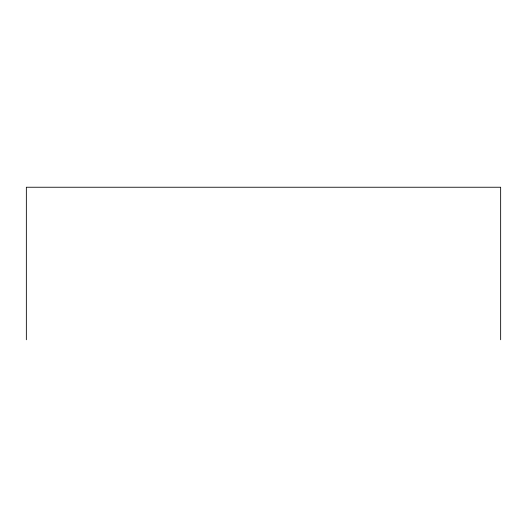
<?xml version="1.0" encoding="UTF-8"?>
<svg xmlns="http://www.w3.org/2000/svg" width="527" height="527" viewBox="0 0 527 527"><rect width="100%" height="100%" fill="white"/><g stroke="black" fill="none" stroke-linecap="round" stroke-linejoin="round"><path stroke-width="0.79" d="M500.65 339.763L500.65 187.237L26.35 187.237L26.35 339.763"/></g></svg>
